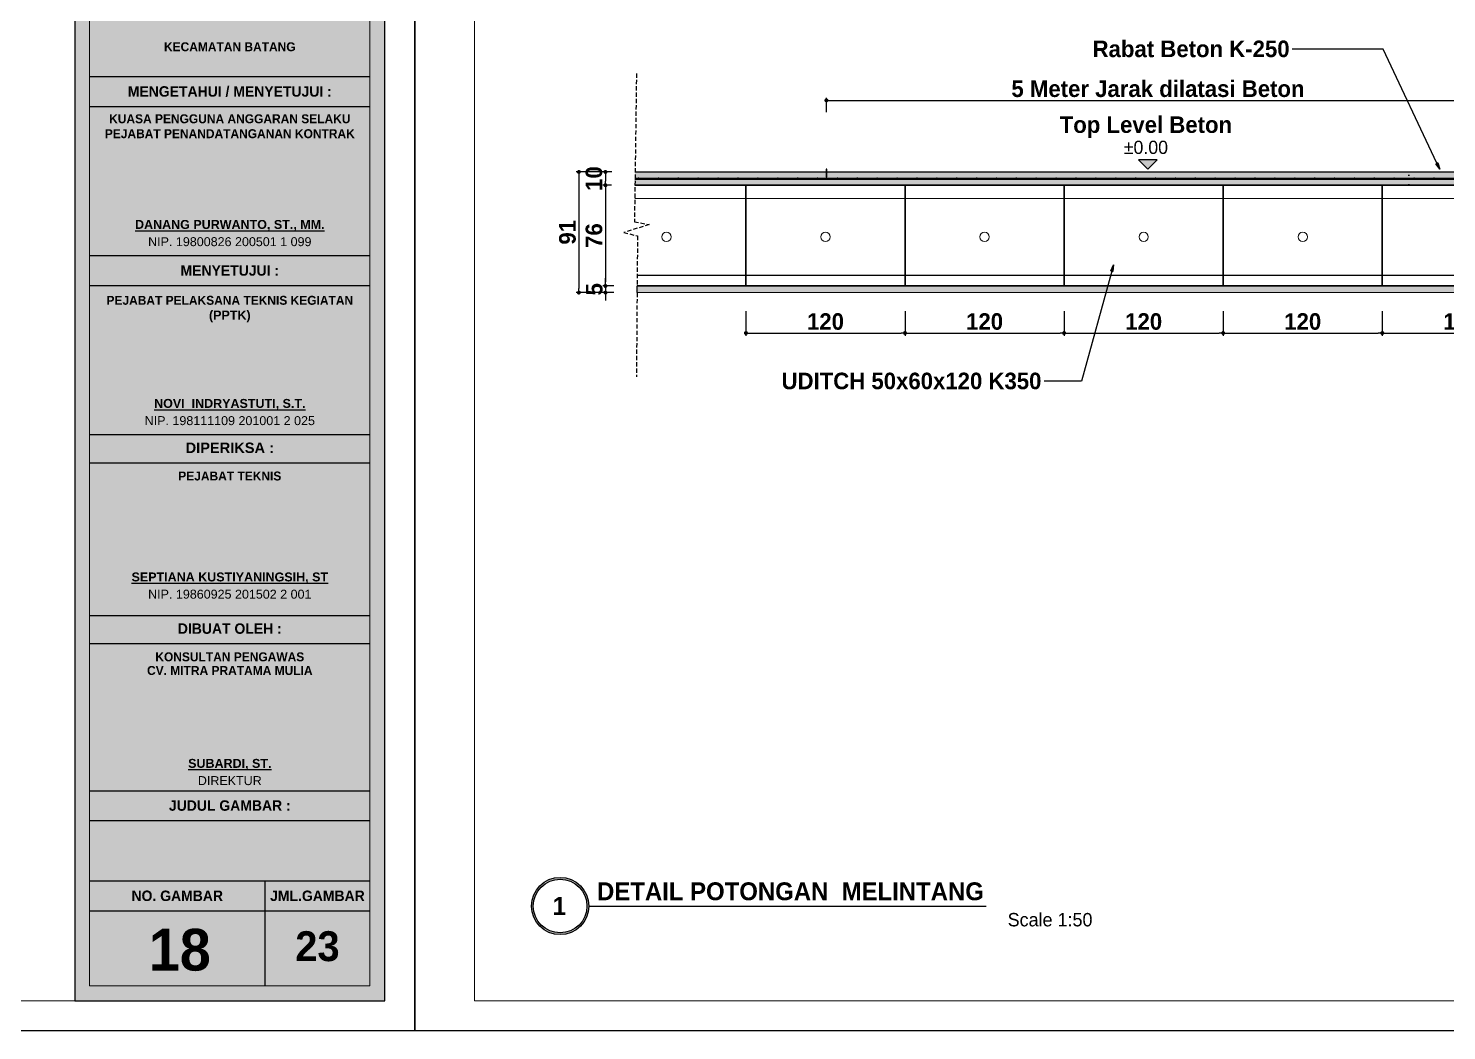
# Model space of a CAD drawing. Header units: centimetres. Extents: x -292707 to 138715, y -53922 to 66277.
# Drawn here: x 36994 to 38064, y -13009 to -12253 of the extents above; entities that cross this region are included whole.
import ezdxf
from ezdxf import colors
from ezdxf.entities.mleader import LeaderData, LeaderLine
from ezdxf.math import Vec2, Vec3

# ---------------------------------------------------------------- set-up
doc = ezdxf.new("R2010")
doc.units = ezdxf.units.CM
doc.linetypes.add('HIDDEN', pattern=[9.525, 6.35, -3.175])
for name, color, linetype in [('A-ALINE-1', 91, 'Continuous'), ('A-ALINE-3', 111, 'Continuous'), ('A-ALINE-4', 113, 'Continuous'), ('A-ALINE-7', 119, 'Continuous'), ('A-ANNOTATION', 144, 'Continuous'), ('A-DIM', 157, 'Continuous'), ('A-TEXT', 254, 'Continuous')]:
    doc.layers.add(name, color=color, linetype=linetype)
for name, color, linetype, lineweight, true_color in [('A-FILL-1', 250, 'Continuous', 0, 0x333333), ('A-FILL-2', 7, 'Continuous', 0, 0x4d4d4d), ('A-FILL-3', 7, 'Continuous', 0, 0x666666), ('A-FILL-7', 7, 'Continuous', 0, 0xcccccc)]:
    doc.layers.add(name, color=color, linetype=linetype, lineweight=lineweight, true_color=true_color)
doc.layers.add('A-SWING AREA', color=7, linetype='Continuous', lineweight=0, true_color=0xf7f7f7, transparency=0.2)
doc.styles.add('Scale 170', font='GOTHICB.TTF', dxfattribs={"height": 50})
doc.styles.add('Scale 50', font='GOTHICB.TTF', dxfattribs={"height": 12.5})
doc.styles.add('Scale 80', font='GOTHICB.TTF', dxfattribs={"height": 20})
doc.dimstyles.new('Scale 50', dxfattribs={"dimscale": 0, "dimtxt": 7.5, "dimasz": 3, "dimexe": 2, "dimexo": 2, "dimgap": 2, "dimtad": 1, "dimdec": 0, "dimtxsty": 'Scale 50', "dimblk": 'DOT', "dimcen": 2.5, "dimclrd": 256, "dimclre": 256, "dimclrt": 254, "dimadec": 0, "dimazin": 0, "dimtfac": 1, "dimtdec": 0, "dimtmove": 0, "dimatfit": 3, "dimldrblk": 'DOTSMALL', "dimfxl": 1, "dimtfillclr": 256, "dimlwd": -1, "dimlwe": -1, "dimarcsym": 0})

# ---------------------------------------------------------------- blocks, each defined once
blk = doc.blocks.new('jhgkjhkjhkjh')
at = {"layer": 'A-SWING AREA', "transparency": 33554457}
h = blk.add_hatch(color=256, dxfattribs=at)
h.dxf.hatch_style = 1
h.paths.add_polyline_path([(-933.61, 931.53), (-881.61, 931.53), (-881.61, 1218.53), (-933.61, 1218.53)])
at = {"layer": 'A-ALINE-1', "ltscale": 0.25}
blk.add_lwpolyline([(-933.61, 931.53), (-881.61, 931.53), (-881.61, 1218.53), (-933.61, 1218.53)], close=True, dxfattribs=at)
at = {"layer": 'A-ALINE-4', "ltscale": 0.25}
for points in [[(-931.11, 1086.44), (-884.11, 1086.44)], [(-931.11, 1081.44), (-884.11, 1081.44)], [(-931.11, 1056.44), (-884.11, 1056.44)], [(-931.11, 1051.44), (-884.11, 1051.44)], [(-931.11, 1026.44), (-884.11, 1026.44)], [(-931.11, 1021.72), (-884.11, 1021.72)], [(-931.11, 996.12), (-884.11, 996.12)], [(-931.11, 991.41), (-884.11, 991.41)], [(-931.11, 966.75), (-884.11, 966.75)], [(-931.11, 966.75), (-884.11, 966.75)], [(-931.11, 961.75), (-884.11, 961.75)], [(-931.11, 951.62), (-884.11, 951.62)], [(-901.74, 951.62), (-901.74, 934.03)], [(-931.11, 946.62), (-884.11, 946.62)]]:
    blk.add_lwpolyline(points, dxfattribs=at)
at = {"layer": 'A-FILL-1', "ltscale": 0.25}
blk.add_lwpolyline([(-1286.61, 931.53), (-933.61, 931.53), (-933.61, 1218.53), (-1286.61, 1218.53)], close=True, dxfattribs=at)
at = {"layer": 'A-FILL-1'}
blk.add_lwpolyline([(-931.11, 934.03), (-884.11, 934.03), (-884.11, 1216.03), (-931.11, 1216.03)], close=True, dxfattribs=at)
at = {"layer": 'Defpoints'}
blk.add_lwpolyline([(-1296.61, 926.53), (-876.61, 926.53), (-876.61, 1223.53), (-1296.61, 1223.53)], close=True, dxfattribs=at)
at = {"layer": 'A-TEXT', "ltscale": 0.25, "attachment_point": 5, "style": 'Scale 170'}
for s, width, insert, char_height in [('KECAMATAN BATANG', 47, (-907.61, 1091.44), 1.5), ('{\\fCentury Gothic|b1|i0|c0|p34;MENGETAHUI / MENYETUJUI :}', 47, (-907.61, 1083.94), 1.75), ('KUASA PENGGUNA ANGGARAN SELAKU PEJABAT PENANDATANGANAN KONTRAK', 47, (-907.61, 1078.12), 1.5), ('{\\fArial|b1|i0|c0|p34;\\LDANANG PURWANTO, ST., MM.}', 47, (-907.61, 1061.5), 1.5), ('{\\fArial|b0|i0|c0|p34;NIP. 19800826 200501 1 099}', 47, (-907.61, 1058.77), 1.5), ('{\\fCentury Gothic|b1|i0|c0|p34;MENYETUJUI :}', 47, (-907.61, 1053.94), 1.75), ('PEJABAT PELAKSANA TEKNIS KEGIATAN', 47, (-907.61, 1048.94), 1.5), ('{\\fArial|b1|i0|c0|p34;(PPTK)}', 47, (-907.61, 1046.25), 1.5), ('{\\fArial|b1|i0|c0|p34;\\LNOVI  INDRYASTUTI, S.T.}', 47, (-907.61, 1031.5), 1.5), ('{\\fArial|b0|i0|c0|p34;NIP. 198111109 201001 2 025}', 47, (-907.61, 1028.77), 1.5), ('{\\fArial|b1|i0|c0|p34;DIPERIKSA :}', 47, (-907.61, 1024.22), 1.75), ('PEJABAT TEKNIS', 47, (-907.61, 1019.49), 1.5), ('{\\fArial|b1|i0|c0|p34;\\LSEPTIANA KUSTIYANINGSIH, ST}', 47, (-907.61, 1002.41), 1.5), ('{\\fArial|b0|i0|c0|p34;NIP. 19860925 201502 2 001}', 47, (-907.61, 999.68), 1.5), ('DIBUAT OLEH :', 47, (-907.61, 993.91), 1.75), ('KONSULTAN PENGAWAS', 47, (-907.61, 989.18), 1.5), ('CV. MITRA PRATAMA MULIA', 47, (-907.61, 986.89), 1.5), ('{\\fArial|b1|i0|c0|p34;\\LSUBARDI, ST.}', 47, (-907.61, 971.16), 1.5), ('{\\fArial|b0|i0|c0|p34;DIREKTUR}', 47, (-907.61, 968.43), 1.5), ('{\\fCentury Gothic|b1|i0|c0|p34;JUDUL GAMBAR :}', 47, (-907.61, 964.25), 1.75), ('{\\fCentury Gothic|b1|i0|c0|p34;NO. GAMBAR}', 29.375, (-916.42, 949.12), 1.75), ('{\\fCentury Gothic|b1|i0|c0|p34;JML.GAMBAR}', 29.375, (-892.92, 949.12), 1.75), ('23', 47, (-892.92, 940.65), 5)]:
    blk.add_mtext_dynamic_manual_height_columns(s, width=width, gutter_width=105, heights=[0], dxfattribs=dict(at, insert=insert, char_height=char_height))
blk = doc.blocks.new('A$Cee8faf8f')
at = {"layer": 'A-FILL-7'}
h = blk.add_hatch(color=256, dxfattribs=at)
h.dxf.hatch_style = 1
edge = h.paths.add_edge_path()
edge.add_arc((0.6, 0.6), 0.6, 0, 360)
at = {"layer": 'A-FILL-1', "ltscale": 0.25}
blk.add_circle((0.6, 0.6), 0.6, dxfattribs=at)
blk = doc.blocks.new('GFDFGGFDG')
at = {"ltscale": 0.25}
blk.add_lwpolyline([(14867.5, -12200.6), (14987.5, -12200.6), (14987.5, -12276.6), (14867.5, -12276.6)], close=True, dxfattribs=at)
at = {"layer": 'A-ALINE-3', "ltscale": 0.25}
blk.add_lwpolyline([(14867.5, -12276.6), (14987.5, -12276.6), (14987.5, -12268.6), (14867.5, -12268.6)], close=True, dxfattribs=at)
at = {"layer": 'A-FILL-2'}
for p, q in [((14867.5, -12200.6), (14870.5, -12200.6)), ((14867.5, -12210.6), (14867.5, -12200.6)), ((14896, -12200.6), (14870.5, -12200.6)), ((14899, -12200.6), (14896, -12200.6)), ((14924.5, -12200.6), (14899, -12200.6)), ((14924.5, -12200.6), (14927.5, -12200.6)), ((14927.5, -12200.6), (14930.5, -12200.6)), ((14956, -12200.6), (14930.5, -12200.6)), ((14959, -12200.6), (14956, -12200.6)), ((14984.5, -12200.6), (14959, -12200.6)), ((14984.5, -12200.6), (14987.5, -12200.6)), ((14987.5, -12200.6), (14987.5, -12210.6)), ((14867.5, -12210.6), (14870.5, -12210.6)), ((14867.5, -12210.6), (14867.5, -12260.6)), ((14870.5, -12210.6), (14896, -12210.6)), ((14899, -12210.6), (14896, -12210.6)), ((14899, -12210.6), (14924.5, -12210.6)), ((14924.5, -12210.6), (14927.5, -12210.6)), ((14927.5, -12210.6), (14930.5, -12210.6)), ((14930.5, -12210.6), (14956, -12210.6)), ((14959, -12210.6), (14956, -12210.6)), ((14959, -12210.6), (14984.5, -12210.6)), ((14984.5, -12210.6), (14987.5, -12210.6)), ((14987.5, -12210.6), (14987.5, -12260.6)), ((14867.5, -12268.6), (14867.5, -12260.6)), ((14867.5, -12268.6), (14867.5, -12269.6)), ((14924, -12268.6), (14867.5, -12268.6)), ((14867.5, -12269.6), (14867.5, -12276.6)), ((14924, -12268.6), (14931, -12268.6)), ((14987.5, -12268.6), (14931, -12268.6)), ((14987.5, -12268.6), (14987.5, -12260.6)), ((14987.5, -12269.6), (14987.5, -12268.6)), ((14987.5, -12269.6), (14987.5, -12276.6)), ((14867.5, -12276.6), (14987.5, -12276.6))]:
    blk.add_line(p, q, dxfattribs=at)
at = {"layer": 'A-FILL-2', "ltscale": 0.25}
blk.add_circle((14927.5, -12239.6), 3.5, dxfattribs=at)
blk = doc.blocks.new('*U587')
at = {"layer": 'A-ANNOTATION'}
h = blk.add_hatch(color=256, dxfattribs=at)
h.dxf.hatch_style = 1
h.paths.add_polyline_path([(62379.6, 26197.9, 1), (62443.6, 26197.9, 1)])
h.paths.add_polyline_path([(62441.6, 26197.9, -1), (62381.6, 26197.9, -1)], flags=16)
blk.add_lwpolyline([(62443.6, 26197.9), (62887.8, 26197.9)], dxfattribs=at)
for radius in [32, 30]:
    blk.add_circle((62411.6, 26197.9), radius, dxfattribs=at)
blk = doc.blocks.new('_Dot')
at = {"color": 0, "linetype": 'ByBlock', "lineweight": -2}
blk.add_line((-0.5, 0), (-1, 0), dxfattribs=at)
at = {"color": 0, "linetype": 'ByBlock', "const_width": 0.5}
blk.add_lwpolyline([(-0.25, 0, 1), (0.25, 0, 1)], format="xyb", close=True, dxfattribs=at)
blk = doc.blocks.new('*D1033')
at = {"layer": 'A-DIM', "ltscale": 0.25, "transparency": 16777216}
for p, q in [((37535.1, -12466), (37535.1, -12484.5)), ((37655.1, -12466), (37655.1, -12484.5)), ((37538.1, -12482.5), (37652.1, -12482.5))]:
    blk.add_line(p, q, dxfattribs=at)
at = {"layer": 'Defpoints', "color": 0, "ltscale": 0.25, "transparency": 16777216}
for p in [(37535.1, -12464), (37655.1, -12464), (37655.1, -12482.5)]:
    blk.add_point(p, dxfattribs=at)
at = {"layer": 'A-DIM', "ltscale": 0.25, "transparency": 16777216, "xscale": 3, "yscale": 3, "zscale": 3, "rotation": 180}
blk.add_blockref('_Dot', (37535.1, -12482.5), dxfattribs=at)
at = {"layer": 'A-DIM', "ltscale": 0.25, "transparency": 16777216, "xscale": 3, "yscale": 3, "zscale": 3}
blk.add_blockref('_Dot', (37655.1, -12482.5), dxfattribs=at)
at = {"layer": 'A-DIM', "color": 254, "ltscale": 0.25, "transparency": 16777216, "insert": (37595.1, -12473.9), "char_height": 12.5, "attachment_point": 5, "style": 'Scale 50'}
blk.add_mtext('120', dxfattribs=at)
blk = doc.blocks.new('_DotSmall')
at = {"color": 0, "linetype": 'ByBlock', "const_width": 0.5}
blk.add_lwpolyline([(-0.0625, 0, 1), (0.0625, 0, 1)], format="xyb", close=True, dxfattribs=at)
blk = doc.blocks.new('*D1034')
at = {"layer": 'A-DIM', "ltscale": 5, "transparency": 16777216}
for p, q in [((37655.1, -12466), (37655.1, -12484.5)), ((37775.1, -12466), (37775.1, -12484.5)), ((37658.1, -12482.5), (37772.1, -12482.5))]:
    blk.add_line(p, q, dxfattribs=at)
at = {"layer": 'Defpoints', "color": 0, "ltscale": 5, "transparency": 16777216}
for p in [(37655.1, -12464), (37775.1, -12464), (37775.1, -12482.5)]:
    blk.add_point(p, dxfattribs=at)
at = {"layer": 'A-DIM', "ltscale": 5, "transparency": 16777216, "xscale": 3, "yscale": 3, "zscale": 3, "rotation": 180}
blk.add_blockref('_Dot', (37655.1, -12482.5), dxfattribs=at)
at = {"layer": 'A-DIM', "ltscale": 5, "transparency": 16777216, "xscale": 3, "yscale": 3, "zscale": 3}
blk.add_blockref('_Dot', (37775.1, -12482.5), dxfattribs=at)
at = {"layer": 'A-DIM', "color": 254, "ltscale": 5, "transparency": 16777216, "insert": (37715.1, -12473.9), "char_height": 12.5, "attachment_point": 5, "style": 'Scale 50'}
blk.add_mtext('120', dxfattribs=at)
blk = doc.blocks.new('*D1039')
at = {"layer": 'A-DIM', "ltscale": 5, "transparency": 16777216}
for p, q in [((37775.1, -12466), (37775.1, -12484.5)), ((37895.1, -12466), (37895.1, -12484.5)), ((37778.1, -12482.5), (37892.1, -12482.5))]:
    blk.add_line(p, q, dxfattribs=at)
at = {"layer": 'Defpoints', "color": 0, "ltscale": 5, "transparency": 16777216}
for p in [(37775.1, -12464), (37895.1, -12464), (37895.1, -12482.5)]:
    blk.add_point(p, dxfattribs=at)
at = {"layer": 'A-DIM', "ltscale": 5, "transparency": 16777216, "xscale": 3, "yscale": 3, "zscale": 3, "rotation": 180}
blk.add_blockref('_Dot', (37775.1, -12482.5), dxfattribs=at)
at = {"layer": 'A-DIM', "ltscale": 5, "transparency": 16777216, "xscale": 3, "yscale": 3, "zscale": 3}
blk.add_blockref('_Dot', (37895.1, -12482.5), dxfattribs=at)
at = {"layer": 'A-DIM', "color": 254, "ltscale": 5, "transparency": 16777216, "insert": (37835.1, -12473.9), "char_height": 12.5, "attachment_point": 5, "style": 'Scale 50'}
blk.add_mtext('120', dxfattribs=at)
blk = doc.blocks.new('*D1040')
at = {"layer": 'A-DIM', "ltscale": 5, "transparency": 16777216}
for p, q in [((37895.1, -12466), (37895.1, -12484.5)), ((38015.1, -12466), (38015.1, -12484.5)), ((37898.1, -12482.5), (38012.1, -12482.5))]:
    blk.add_line(p, q, dxfattribs=at)
at = {"layer": 'Defpoints', "color": 0, "ltscale": 5, "transparency": 16777216}
for p in [(37895.1, -12464), (38015.1, -12464), (38015.1, -12482.5)]:
    blk.add_point(p, dxfattribs=at)
at = {"layer": 'A-DIM', "ltscale": 5, "transparency": 16777216, "xscale": 3, "yscale": 3, "zscale": 3, "rotation": 180}
blk.add_blockref('_Dot', (37895.1, -12482.5), dxfattribs=at)
at = {"layer": 'A-DIM', "ltscale": 5, "transparency": 16777216, "xscale": 3, "yscale": 3, "zscale": 3}
blk.add_blockref('_Dot', (38015.1, -12482.5), dxfattribs=at)
at = {"layer": 'A-DIM', "color": 254, "ltscale": 5, "transparency": 16777216, "insert": (37955.1, -12473.9), "char_height": 12.5, "attachment_point": 5, "style": 'Scale 50'}
blk.add_mtext('120', dxfattribs=at)
blk = doc.blocks.new('*D1041')
at = {"layer": 'A-DIM', "ltscale": 5, "transparency": 16777216}
for p, q in [((38015.1, -12466), (38015.1, -12484.5)), ((38135.1, -12466), (38135.1, -12484.5)), ((38018.1, -12482.5), (38132.1, -12482.5))]:
    blk.add_line(p, q, dxfattribs=at)
at = {"layer": 'Defpoints', "color": 0, "ltscale": 5, "transparency": 16777216}
for p in [(38015.1, -12464), (38135.1, -12464), (38135.1, -12482.5)]:
    blk.add_point(p, dxfattribs=at)
at = {"layer": 'A-DIM', "ltscale": 5, "transparency": 16777216, "xscale": 3, "yscale": 3, "zscale": 3, "rotation": 180}
blk.add_blockref('_Dot', (38015.1, -12482.5), dxfattribs=at)
at = {"layer": 'A-DIM', "ltscale": 5, "transparency": 16777216, "xscale": 3, "yscale": 3, "zscale": 3}
blk.add_blockref('_Dot', (38135.1, -12482.5), dxfattribs=at)
at = {"layer": 'A-DIM', "color": 254, "ltscale": 5, "transparency": 16777216, "insert": (38075.1, -12473.9), "char_height": 12.5, "attachment_point": 5, "style": 'Scale 50'}
blk.add_mtext('120', dxfattribs=at)
blk = doc.blocks.new('*D1047')
at = {"layer": 'A-DIM', "ltscale": 5, "transparency": 16777216}
for p, q in [((37595.8, -12315.9), (37595.8, -12305)), ((37598.8, -12307), (38093, -12307)), ((38096, -12315.9), (38096, -12305))]:
    blk.add_line(p, q, dxfattribs=at)
at = {"layer": 'Defpoints', "color": 0, "ltscale": 5, "transparency": 16777216}
for p in [(38096, -12307), (37595.8, -12317.9), (38096, -12317.9)]:
    blk.add_point(p, dxfattribs=at)
at = {"layer": 'A-DIM', "ltscale": 5, "transparency": 16777216, "xscale": 3, "yscale": 3, "zscale": 3, "rotation": 180}
blk.add_blockref('_Dot', (37595.8, -12307), dxfattribs=at)
at = {"layer": 'A-DIM', "ltscale": 5, "transparency": 16777216, "xscale": 3, "yscale": 3, "zscale": 3}
blk.add_blockref('_Dot', (38096, -12307), dxfattribs=at)
at = {"layer": 'A-DIM', "color": 254, "ltscale": 5, "transparency": 16777216, "insert": (37845.9, -12298.3), "char_height": 12.5, "width": 259.105, "attachment_point": 5, "style": 'Scale 50'}
blk.add_mtext('5 Meter Jarak dilatasi Beton', dxfattribs=at)
blk = doc.blocks.new('A$Cb77c0ee4')
at = {"layer": 'A-ANNOTATION'}
h = blk.add_hatch(color=256, dxfattribs=at)
h.dxf.hatch_style = 1
h.paths.add_polyline_path([(3, 1.5), (0, 1.5), (1.5, 0)])
edge = h.paths.add_edge_path(flags=17)
edge.add_line((3, 1.5), (0, 1.5))
for points in [[(3, 1.5), (0, 1.5)], [(3, 1.5), (0, 1.5), (1.5, 0), (3, 1.5)]]:
    blk.add_lwpolyline(points, dxfattribs=at)
blk = doc.blocks.new('_Closed')
at = {"color": 0, "linetype": 'ByBlock', "lineweight": -2}
for p, q in [((-1, 0.17), (0, 0)), ((-1, 0.17), (-1, -0.17)), ((0, 0), (-1, -0.17)), ((0, 0), (-1, 0))]:
    blk.add_line(p, q, dxfattribs=at)
blk = doc.blocks.new('*D1035')
at = {"layer": 'A-DIM', "ltscale": 5, "transparency": 16777216}
for p, q in [((37433.9, -12361), (37427.1, -12361)), ((37429.1, -12364), (37429.1, -12368)), ((37433.7, -12371), (37427.1, -12371))]:
    blk.add_line(p, q, dxfattribs=at)
at = {"layer": 'Defpoints', "color": 0, "ltscale": 5, "transparency": 16777216}
for p in [(37435.9, -12361), (37429.1, -12371), (37435.7, -12371)]:
    blk.add_point(p, dxfattribs=at)
at = {"layer": 'A-DIM', "ltscale": 5, "transparency": 16777216, "xscale": 3, "yscale": 3, "zscale": 3}
for p, rotation in [((37429.1, -12361), 90), ((37429.1, -12371), 270)]:
    blk.add_blockref('_Dot', p, dxfattribs=dict(at, rotation=rotation))
at = {"layer": 'A-DIM', "color": 254, "ltscale": 5, "transparency": 16777216, "insert": (37420.5, -12366), "char_height": 12.5, "attachment_point": 5, "rotation": 90, "style": 'Scale 50'}
blk.add_mtext('10', dxfattribs=at)
blk = doc.blocks.new('*D1036')
at = {"layer": 'A-DIM', "ltscale": 5, "transparency": 16777216}
for p, q in [((37433.7, -12371), (37427.1, -12371)), ((37429.1, -12374), (37429.1, -12444)), ((37435.4, -12447), (37427.1, -12447))]:
    blk.add_line(p, q, dxfattribs=at)
at = {"layer": 'Defpoints', "color": 0, "ltscale": 5, "transparency": 16777216}
for p in [(37435.7, -12371), (37429.1, -12447), (37437.4, -12447)]:
    blk.add_point(p, dxfattribs=at)
at = {"layer": 'A-DIM', "ltscale": 5, "transparency": 16777216, "xscale": 3, "yscale": 3, "zscale": 3}
for p, rotation in [((37429.1, -12371), 90), ((37429.1, -12447), 270)]:
    blk.add_blockref('_Dot', p, dxfattribs=dict(at, rotation=rotation))
at = {"layer": 'A-DIM', "color": 254, "ltscale": 5, "transparency": 16777216, "insert": (37420.5, -12409), "char_height": 12.5, "attachment_point": 5, "rotation": 90, "style": 'Scale 50'}
blk.add_mtext('76', dxfattribs=at)
blk = doc.blocks.new('*D1037')
at = {"layer": 'A-DIM', "ltscale": 5, "transparency": 16777216}
for p, q in [((37429.1, -12444), (37429.1, -12441)), ((37435.4, -12447), (37427.1, -12447)), ((37435.4, -12452), (37427.1, -12452)), ((37429.1, -12447), (37429.1, -12452)), ((37429.1, -12455), (37429.1, -12458))]:
    blk.add_line(p, q, dxfattribs=at)
at = {"layer": 'Defpoints', "color": 0, "ltscale": 5, "transparency": 16777216}
for p in [(37429.1, -12452), (37437.4, -12447), (37437.4, -12452)]:
    blk.add_point(p, dxfattribs=at)
at = {"layer": 'A-DIM', "ltscale": 5, "transparency": 16777216, "xscale": 3, "yscale": 3, "zscale": 3}
for p, rotation in [((37429.1, -12447), 270), ((37429.1, -12452), 90)]:
    blk.add_blockref('_Dot', p, dxfattribs=dict(at, rotation=rotation))
at = {"layer": 'A-DIM', "color": 254, "ltscale": 5, "transparency": 16777216, "insert": (37420.7, -12449.5), "char_height": 12.5, "attachment_point": 5, "rotation": 90, "style": 'Scale 50'}
blk.add_mtext('5', dxfattribs=at)
blk = doc.blocks.new('*D1038')
at = {"layer": 'A-DIM', "ltscale": 5, "transparency": 16777216}
for p, q in [((37433.9, -12361), (37407.1, -12361)), ((37409.1, -12364), (37409.1, -12449)), ((37433.9, -12452), (37407.1, -12452))]:
    blk.add_line(p, q, dxfattribs=at)
at = {"layer": 'Defpoints', "color": 0, "ltscale": 5, "transparency": 16777216}
for p in [(37435.9, -12361), (37409.1, -12452), (37435.9, -12452)]:
    blk.add_point(p, dxfattribs=at)
at = {"layer": 'A-DIM', "ltscale": 5, "transparency": 16777216, "xscale": 3, "yscale": 3, "zscale": 3}
for p, rotation in [((37409.1, -12361), 90), ((37409.1, -12452), 270)]:
    blk.add_blockref('_Dot', p, dxfattribs=dict(at, rotation=rotation))
at = {"layer": 'A-DIM', "color": 254, "ltscale": 5, "transparency": 16777216, "insert": (37400.5, -12406.5), "char_height": 12.5, "attachment_point": 5, "rotation": 90, "style": 'Scale 50'}
blk.add_mtext('91', dxfattribs=at)

msp = doc.modelspace()

# ---------------------------------------------------------------- hatches: boundary and pattern name
at = {"ltscale": 5}
h = msp.add_hatch(dxfattribs=at)
h.set_pattern_fill('ANGLE', color=256)
h.set_pattern_definition([(0, (22502.428, -2e-11), (0, 6.985), [5.08, -1.905]), (90, (22502.428, -2e-11), (-6.985, 4e-16), [5.08, -1.905])])
h.paths.add_polyline_path([(38035.1, -12371), (38035.6, -12371), (38035.6, -12359), (38035.1, -12359)])
at = {"layer": 'A-FILL-2'}
h = msp.add_hatch(color=256, dxfattribs=at)
h.dxf.hatch_style = 1
h.paths.add_polyline_path([(37595.5, -12365), (37596, -12365), (37596, -12359), (37595.5, -12359)])
at = {"layer": 'A-FILL-3', "ltscale": 0.25}
h = msp.add_hatch(dxfattribs=at)
h.set_pattern_fill('AR-CONC', color=256, scale=0.09)
h.set_pattern_definition([(50, (-12304.906, 28055.769), (16.3966202, -1.4345177), [1.7145, -18.8595]), (355, (-12304.906, 28055.77), (-3.171908, 17.195116), [1.3716, -15.0876526]), (100.451445, (-12303.54, 28055.65), (13.2247122, 15.7605977), [1.457101, -16.028122]), (46.1842, (-12304.906, 28060.341), (24.3971137, -3.7838095), [2.57175, -28.28925]), (96.635558, (-12302.873, 28060.026), (21.366372, 22.268351), [2.185652, -24.042205]), (351.18415, (-12304.906, 28060.34), (21.366372, 22.268351), [2.057397, -22.631376]), (21, (-12302.62, 28059.198), (13.6452952, -9.2038678), [1.7145, -18.8595]), (326, (-12302.62, 28059.198), (5.5621826, 16.576917), [1.3716, -15.0876]), (71.451445, (-12301.483, 28058.431), (19.2074777, 7.3730492), [1.457101, -16.0280944]), (37.5, (-12304.906, 28055.769), (0.2779743, 7.6099535), [0, -14.90472, 0, -15.3162, 0, -15.14475]), (7.5, (-12304.906, 28055.769), (6.0137696, 9.0162517), [0, -8.73252, 0, -14.56182, 0, -5.77215]), (327.5, (-12310.004, 28055.769), (12.20315357, -0.51558696), [0, -5.715, 0, -17.8308, 0, -23.6601]), (317.5, (-12312.29, 28055.769), (13.3316263, 2.2883842), [0, -7.4295, 0, -11.84148, 0, -16.8021])])
h.paths.add_polyline_path([(38823.2, -12371), (38823.4, -12361), (37451.5, -12361), (37451.4, -12371)])
at = {"layer": 'A-FILL-7'}
h = msp.add_hatch(color=256, dxfattribs=at)
h.dxf.hatch_style = 1
h.paths.add_polyline_path([(38823.3, -12366.5), (38823.3, -12366), (37451.4, -12366), (37451.4, -12366.6)])

# ---------------------------------------------------------------- linework, layer by layer
at = {"ltscale": 0.25}
msp.add_lwpolyline([(37451.4, -12371), (37535.1, -12371), (37535.1, -12447), (37453, -12447)], dxfattribs=at)
at = {"layer": 'A-ALINE-3', "ltscale": 0.25}
msp.add_lwpolyline([(37453, -12447), (37535.1, -12447), (37535.1, -12439), (37453.1, -12439)], dxfattribs=at)
at = {"layer": 'A-ALINE-7', "ltscale": 5}
msp.add_lwpolyline([(37595.5, -12365), (37596, -12365), (37596, -12359), (37595.5, -12359)], close=True, dxfattribs=at)
at = {"layer": 'A-FILL-2'}
for p, q in [((37472.1, -12371), (37451.4, -12371)), ((37472.1, -12371), (37475.1, -12371)), ((37475.1, -12371), (37478.1, -12371)), ((37503.6, -12371), (37478.1, -12371)), ((37506.6, -12371), (37503.6, -12371)), ((37532.1, -12371), (37506.6, -12371)), ((37532.1, -12371), (37535.1, -12371)), ((37535.1, -12371), (37535.1, -12381)), ((37451.2, -12381), (37472.1, -12381)), ((37472.1, -12381), (37475.1, -12381)), ((37475.1, -12381), (37478.1, -12381)), ((37478.1, -12381), (37503.6, -12381)), ((37506.6, -12381), (37503.6, -12381)), ((37506.6, -12381), (37532.1, -12381)), ((37532.1, -12381), (37535.1, -12381)), ((37535.1, -12381), (37535.1, -12431)), ((37535.1, -12439), (37535.1, -12431)), ((37471.6, -12439), (37453.1, -12439)), ((37471.6, -12439), (37478.6, -12439)), ((37535.1, -12439), (37478.6, -12439)), ((37535.1, -12440), (37535.1, -12439)), ((37535.1, -12440), (37535.1, -12447)), ((37453, -12447), (37535.1, -12447))]:
    msp.add_line(p, q, dxfattribs=at)
at = {"layer": 'A-FILL-2', "ltscale": 0.25}
msp.add_circle((37475.1, -12410), 3.5, dxfattribs=at)
at = {"layer": 'A-TEXT', "linetype": 'HIDDEN', "ltscale": 0.5}
msp.add_lwpolyline([(37452.5, -12286.8), (37451, -12398.6), (37462.1, -12400.7), (37442.9, -12406.6), (37453.3, -12409.3), (37452.5, -12515.5)], dxfattribs=at)
at = {"layer": 'A-TEXT', "ltscale": 0.25}
for points in [[(38823.3, -12366), (37451.4, -12366)], [(37451.4, -12366.6), (38823.3, -12366.5)], [(37451.5, -12361), (38823.4, -12361)], [(38823.2, -12370.9), (37451.4, -12371)], [(38823.2, -12370.9), (37451.4, -12371)]]:
    msp.add_lwpolyline(points, dxfattribs=at)

# ---------------------------------------------------------------- block references
at = {"ltscale": 0.25, "xscale": 4.711602529588466, "yscale": 4.711602529588466, "zscale": 4.711602529588466}
msp.add_blockref('A$Cb77c0ee4', (37831.1, -12359), dxfattribs=at)
for p in [(22667.6, -170.4), (22787.6, -170.4), (22907.6, -170.4), (23027.6, -170.4), (23147.6, -170.4)]:
    msp.add_blockref('GFDFGGFDG', p)
at = {"layer": 'A-ALINE-7', "ltscale": 0.25, "xscale": 0.4999999999995392, "yscale": 0.4999999999995392, "zscale": 0.4999999999995392}
for p in [(37453.8, -12366), (37468.8, -12366), (37483.8, -12366), (37498.8, -12366), (37513.8, -12366), (37528.8, -12366), (37543.8, -12366), (37558.8, -12366), (37573.8, -12366), (37588.8, -12366), (37603.8, -12366), (37618.8, -12366), (37633.8, -12366), (37648.8, -12366), (37663.8, -12366), (37678.8, -12366), (37693.8, -12366), (37708.8, -12366), (37723.8, -12366), (37738.8, -12366), (37753.8, -12366), (37768.8, -12366), (37783.8, -12366), (37798.8, -12366), (37813.8, -12366), (37828.8, -12366), (37843.8, -12366), (37858.8, -12366), (37873.8, -12366), (37888.8, -12366), (37903.8, -12366), (37918.8, -12366), (37933.8, -12366), (37948.8, -12366), (37963.8, -12366), (37978.8, -12366), (37993.8, -12366), (38008.8, -12366), (38023.8, -12366), (38038.8, -12366), (38053.8, -12366)]:
    msp.add_blockref('A$Cee8faf8f', p, dxfattribs=at)
at = {"layer": 'A-TEXT'}
for name, p, xscale, yscale, zscale in [('jhgkjhkjhkjh', (41230, -17178.1), 4.5, 4.5, 4.5), ('jhgkjhkjhkjh', (43120, -17178.1), 4.5, 4.5, 4.5), ('*U587', (-4732.9, -30598.3), 0.6749999999999999, 0.6749999999999999, 0.6749999999999999)]:
    msp.add_blockref(name, p, dxfattribs=dict(at, xscale=xscale, yscale=yscale, zscale=zscale))

# ---------------------------------------------------------------- texts
at = {"ltscale": 0.25, "attachment_point": 5, "style": 'Scale 50'}
for s, insert, char_height in [('Top Level Beton', (37836.8, -12327.2), 12.5), ('{\\fCentury Gothic|b0|i0|c0|p34;%%P0.00}', (37836.8, -12342.5), 10)]:
    msp.add_mtext_dynamic_manual_height_columns(s, width=146.541, gutter_width=62.5, heights=[0], dxfattribs=dict(at, insert=insert, char_height=char_height))
at = {"layer": 'A-TEXT', "ltscale": 0.25}
for s, width, gutter_width, insert, char_height, attachment_point, style in [('DETAIL POTONGAN  MELINTANG', 425.871, 50.6, (37714.6, -12903.7), 13.5, 6, 'Scale 80'), ('1', 41.85, 50.6, (37394.3, -12914.7), 13.5, 5, 'Scale 80'), ('{\\fCentury Gothic|b0|i0|c0|p34;Scale 1:50}', 366.088, 50.6, (37796.5, -12925.1), 10.125, 6, 'Scale 80'), ('18', 132.188, 472.5, (37108, -12947.9), 31.5, 5, 'Scale 170')]:
    msp.add_mtext_dynamic_manual_height_columns(s, width=width, gutter_width=gutter_width, heights=[0], dxfattribs=dict(at, insert=insert, char_height=char_height, attachment_point=attachment_point, style=style))

# ---------------------------------------------------------------- dimensions: what is measured, and where the dimension line sits
at = {"layer": 'A-DIM', "ltscale": 5}
dim = msp.add_linear_dim(base=(38096, -12307), p1=(37595.8, -12317.9), p2=(38096, -12317.9), text='5 Meter Jarak dilatasi Beton', dimstyle='Scale 50', override={"dimscale": 1}, dxfattribs=at)
dim.commit()
dim.dimension.update_dxf_attribs({"geometry": '*D1047', "text_midpoint": (37845.9, -12298.3)})
for base, p1, p2, override, picture, middle in [((37429.1, -12371), (37435.9, -12361), (37435.7, -12371), {"dimscale": 1}, '*D1035', (37429.1, -12366)), ((37429.1, -12452), (37437.4, -12447), (37437.4, -12452), {"dimscale": 1, "dimtmove": 1}, '*D1037', (37429.1, -12449.5))]:
    dim = msp.add_linear_dim(base=base, p1=p1, p2=p2, angle=90, dimstyle='Scale 50', override=override, dxfattribs=at)
    dim.commit()
    dim.dimension.update_dxf_attribs({"geometry": picture, "text_midpoint": middle, "dimtype": 160})
for base, p1, p2, override, picture, middle in [((37409.1, -12452), (37435.9, -12361), (37435.9, -12452), {"dimscale": 1}, '*D1038', (37400.5, -12406.5)), ((37429.1, -12447), (37435.7, -12371), (37437.4, -12447), {"dimscale": 1, "dimtmove": 1}, '*D1036', (37420.5, -12409))]:
    dim = msp.add_linear_dim(base=base, p1=p1, p2=p2, angle=90, dimstyle='Scale 50', override=override, dxfattribs=at)
    dim.commit()
    dim.dimension.update_dxf_attribs({"geometry": picture, "text_midpoint": middle})
at = {"layer": 'A-DIM', "ltscale": 0.25}
dim = msp.add_linear_dim(base=(37655.1, -12482.5), p1=(37535.1, -12464), p2=(37655.1, -12464), dimstyle='Scale 50', override={"dimscale": 1}, dxfattribs=at)
dim.commit()
dim.dimension.update_dxf_attribs({"geometry": '*D1033', "text_midpoint": (37595.1, -12473.9)})
at = {"layer": 'A-DIM', "ltscale": 5}
for base, p1, p2, picture, middle in [((37775.1, -12482.5), (37655.1, -12464), (37775.1, -12464), '*D1034', (37715.1, -12473.9)), ((37895.1, -12482.5), (37775.1, -12464), (37895.1, -12464), '*D1039', (37835.1, -12473.9)), ((38015.1, -12482.5), (37895.1, -12464), (38015.1, -12464), '*D1040', (37955.1, -12473.9)), ((38135.1, -12482.5), (38015.1, -12464), (38135.1, -12464), '*D1041', (38075.1, -12473.9))]:
    dim = msp.add_linear_dim(base=base, p1=p1, p2=p2, dimstyle='Scale 50', override={"dimscale": 1, "dimtmove": 1}, dxfattribs=at)
    dim.commit()
    dim.dimension.update_dxf_attribs({"geometry": picture, "text_midpoint": middle})

# ---------------------------------------------------------------- leaders
at = {"ltscale": 0.25}
ml = msp.add_multileader_mtext('Standard', dxfattribs=at)
ml.set_content('Rabat Beton K-250', color=254, style='Scale 50')
ml.set_leader_properties(color=256, linetype='ByLayer', lineweight=-1)
ml.set_arrow_properties(name='CLOSED')
ml.build(insert=Vec2(0, 0))
ml.multileader.update_dxf_attribs({"dogleg_length": 29.3, "arrow_head_size": 5})
ctx = ml.context
ctx.base_point, ctx.char_height, ctx.arrow_head_size, ctx.plane_origin = Vec3(37790.4, -12268.3), 12.5, 5, Vec3(38058.5, -12359)
ctx.text_align_type = 2
notes = []
notes.append((ctx, [(0, (1, 1, 0), (38015.7, -12268.3), (-1, 0), 68.5, [(0, [(38058.5, -12359)], 0, [])])]))
ctx.mtext.insert, ctx.mtext.alignment, ctx.mtext.flow_direction = Vec3(37945.2, -12261.9), 3, 5
ml = msp.add_multileader_mtext('Standard', dxfattribs=at)
ml.set_content('UDITCH 50x60x120 K350', color=254, style='Scale 50')
ml.set_leader_properties(color=256, linetype='ByLayer', lineweight=-1)
ml.set_arrow_properties(name='CLOSED')
ml.build(insert=Vec2(0, 0))
ml.multileader.update_dxf_attribs({"dogleg_length": 29.3, "arrow_head_size": 5})
ctx = ml.context
ctx.base_point, ctx.char_height, ctx.arrow_head_size, ctx.plane_origin = Vec3(37559.4, -12518.8), 12.5, 5, Vec3(37812.4, -12446.9)
ctx.text_align_type = 2
notes.append((ctx, [(0, (1, 1, 0), (37788.2, -12518.8), (-1, 0), 28.2, [(0, [(37812.4, -12431)], 0, [])])]))
ctx.mtext.insert, ctx.mtext.alignment, ctx.mtext.flow_direction = Vec3(37758, -12512.4), 3, 5
for ctx, leaders in notes:
    for number, flags, end, landing, length, lines in leaders:
        leader = LeaderData()
        leader.index, (leader.has_last_leader_line, leader.has_dogleg_vector, leader.attachment_direction) = number, flags
        leader.last_leader_point, leader.dogleg_vector, leader.dogleg_length = Vec3(end), Vec3(landing), length
        for number, points, colour, breaks in lines:
            line = LeaderLine()
            line.index, line.vertices, line.color, line.breaks = number, Vec3.list(points), colors.encode_raw_color(colour), breaks
            leader.lines.append(line)
        ctx.leaders.append(leader)

# ---------------------------------------------------------------- next in the draw order: wipeouts: each hides what was drawn before it
msp.add_wipeout([(37453, -12447), (37453, -12452), (37517, -12452), (37517, -12447), (37453, -12447), (37453, -12452)])

# ---------------------------------------------------------------- next in the draw order: hatches: boundary and pattern name
h = msp.add_hatch()
h.set_pattern_fill('AR-SAND', color=256, scale=0.05)
h.set_pattern_definition([(37.5, (22680, -2e-11), (-0.08000156, 2.44706619), [0, -1.9304, 0, -2.159, 0, -2.06375]), (7.5, (22680, -2e-11), (2.2476164, 3.5841255), [0, -1.0414, 0, -1.7399, 0, -0.66675]), (327.5, (22678.438, -2e-11), (3.95496185, 0.00718592), [0, -0.635, 0, -2.286, 0, -2.9845]), (317.5, (22678.438, -2e-11), (3.81778226, 1.1146466), [0, -0.3175, 0, -1.4986, 0, -1.7145])])
h.paths.add_polyline_path([(37455.8, -12447), (37514.3, -12447), (37517, -12447), (38824.9, -12447), (38824.9, -12452.1), (37453, -12452), (37453, -12447)])

# ---------------------------------------------------------------- next in the draw order: linework, layer by layer
at = {"layer": 'A-ALINE-4', "ltscale": 0.25}
msp.add_lwpolyline([(37455.8, -12447), (37514.3, -12447), (37517, -12447), (38824.9, -12447), (38824.9, -12452.1), (37453, -12452), (37453, -12447), (37455.8, -12447)], dxfattribs=at)

doc.saveas('drawing.dxf')
